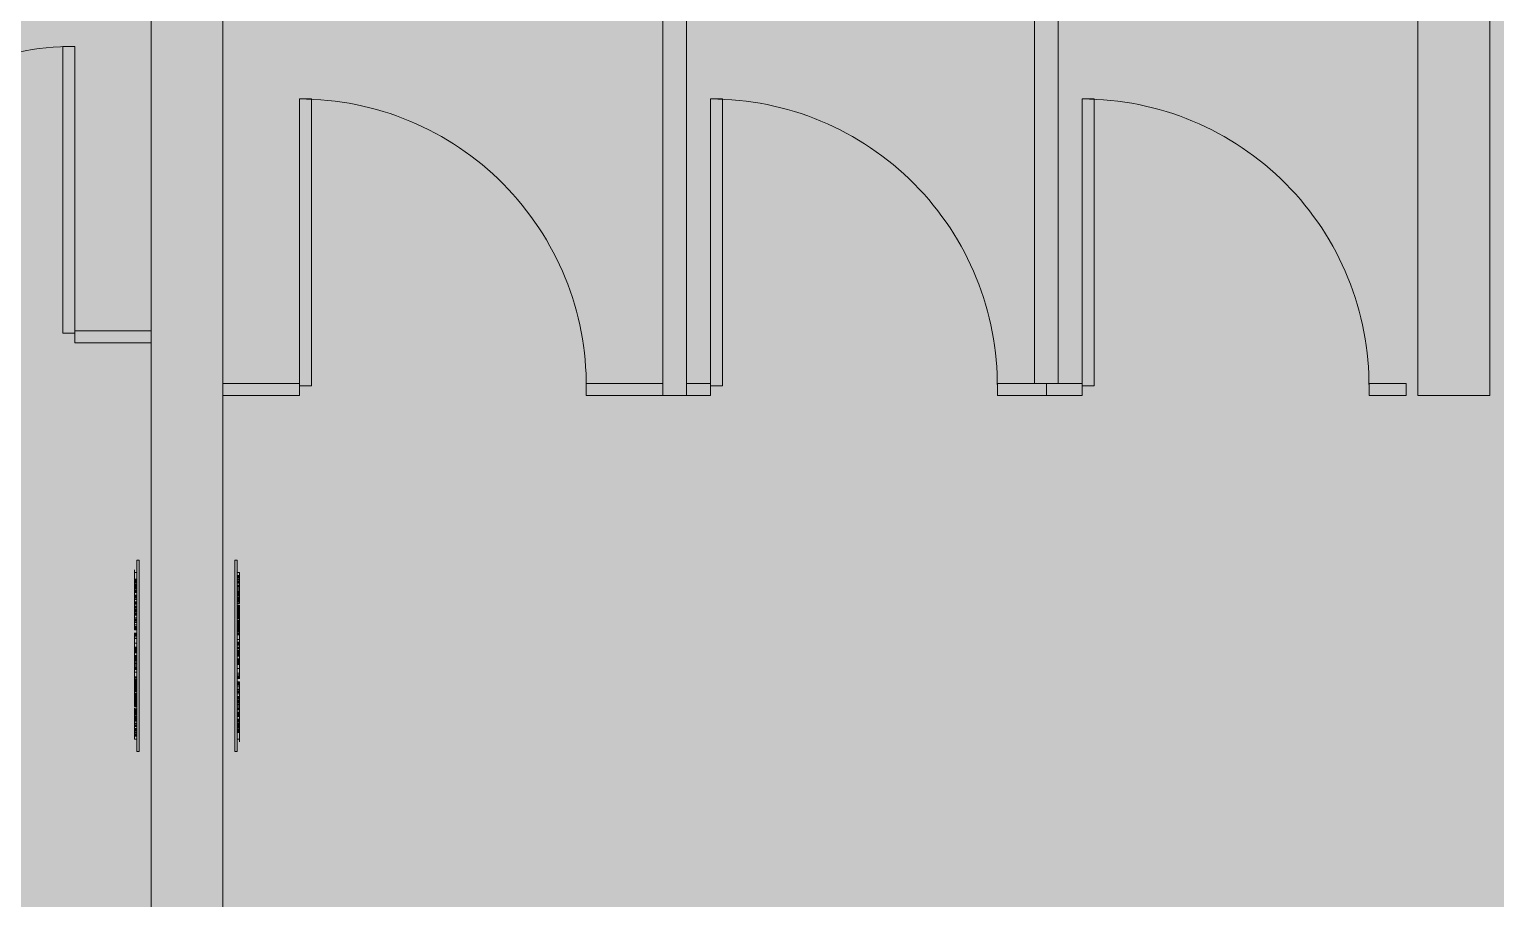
# Model space of a CAD drawing. Header units: millimetres. Extents: x -57519 to 497916, y -349472 to 446842.
# Drawn here: x 415445 to 418512, y 45004 to 46823 of the extents above; entities that cross this region are included whole.
import ezdxf

# ---------------------------------------------------------------- set-up
doc = ezdxf.new("R2010")
doc.units = ezdxf.units.MM
for name, color, linetype, lineweight in [('A-DETL-GENF', 92, 'Continuous', 5), ('A-DOOR', 31, 'Continuous', 5), ('A-FLOR', 192, 'Continuous', 5), ('A-GENM', 13, 'Continuous', 5), ('A-WALL', 113, 'Continuous', 20), ('P-SANR-FIXT', 6, 'Continuous', 5)]:
    doc.layers.add(name, color=color, linetype=linetype, lineweight=lineweight)

# ---------------------------------------------------------------- blocks, each defined once
blk = doc.blocks.new('DLN_Partition Door - 600x2100_100x25 _WH_GH_-15329989-G_F SINGLE OCCUPANCY DIAGRAM')
at = {"layer": 'A-DOOR', "color": 191}
for p, q in [((20, 509.1), (20, 534.1)), ((20, 534.1), (620, 534.1)), ((620, 534.1), (620, 509.1)), ((620, 509.1), (20, 509.1))]:
    blk.add_line(p, q, dxfattribs=at)
blk.add_arc((20, 534.1), 600, 269.5, 360, dxfattribs=at)
at = {"layer": 'P-SANR-FIXT', "color": 191}
for p, q in [((25, 584.1), (0, 584.1)), ((0, 584.1), (0, 534.1)), ((25, 534.1), (25, 584.1)), ((0, 534.1), (25, 534.1)), ((25, -65.9), (0, -65.9)), ((0, -65.9), (0, -168.4)), ((25, -168.4), (25, -65.9)), ((0, -168.4), (25, -168.4))]:
    blk.add_line(p, q, dxfattribs=at)
blk = doc.blocks.new('DLN_Partition Door - 600x2100_100x25 _WH_GH_-15330091-G_F SINGLE OCCUPANCY DIAGRAM')
at = {"layer": 'A-DOOR', "color": 191}
for p, q in [((20, 509.1), (20, 534.1)), ((20, 534.1), (620, 534.1)), ((620, 534.1), (620, 509.1)), ((620, 509.1), (20, 509.1))]:
    blk.add_line(p, q, dxfattribs=at)
blk.add_arc((20, 534.1), 600, 269.5, 360, dxfattribs=at)
at = {"layer": 'P-SANR-FIXT', "color": 191}
for p, q in [((25, 609.1), (0, 609.1)), ((0, 609.1), (0, 534.1)), ((25, 534.1), (25, 609.1)), ((0, 534.1), (25, 534.1)), ((25, -65.9), (0, -65.9)), ((0, -65.9), (0, -143.4)), ((25, -143.4), (25, -65.9)), ((0, -143.4), (25, -143.4))]:
    blk.add_line(p, q, dxfattribs=at)
blk = doc.blocks.new('DLN_Signage-Ambulant braille _ tactile - DLN_Signage-Ambulant braille _ tactile-15336842-G_F SINGLE OCCUPANCY DIAGRAM')
at = {"layer": 'A-GENM', "color": 191}
for p, q in [((-200, 5), (200, 5)), ((-200, 5), (-200, 0)), ((-200, 0), (200, 0)), ((-175, 0), (-179.9, 0)), ((-179.9, 0), (-174.2, 0)), ((-174.4, 0), (-174.4, -5)), ((-174.2, 0), (-172.5, 0)), ((-174.2, 0), (-174.2, -5)), ((-166.2, 0), (-172.7, 0)), ((-172.5, 0), (-160.4, 0)), ((-170.1, 0), (-171.8, 0)), ((-171.8, 0), (-139.5, 0)), ((-160.7, 0), (-159.2, 0)), ((-160.7, 0), (-160.7, -5)), ((-160.4, 0), (-160.4, -5)), ((-159.2, 0), (-153.5, 0)), ((-159.2, 0), (-159.2, -5)), ((-157.2, 0), (-154.1, 0)), ((-157.2, 0), (-157.2, -5)), ((-156.1, 0), (-156.1, -5)), ((-154.4, 0), (-154.4, -5)), ((-154.1, 0), (-150.8, 0)), ((-154.1, -5), (-154.1, 0)), ((-153.5, 0), (-148.7, 0)), ((-153.5, 0), (-153.5, -5)), ((-153.3, 0), (-153.3, -5)), ((-150.8, 0), (-149.3, 0)), ((-150.8, 0), (-150.8, -5)), ((-150.5, 0), (-150.5, -5)), ((-150.2, 0), (-142.5, 0)), ((-150.2, 0), (-150.2, -5)), ((-149.3, 0), (-149.3, -5)), ((-148.9, 0), (-148.9, -5)), ((-148.7, 0), (-147.1, 0)), ((-148.7, 0), (-148.7, -5)), ((-143.7, 0), (-148.6, 0)), ((-147.1, 0), (-147.1, -5)), ((-145.2, 0), (-142.8, 0)), ((-145.2, 0), (-142.2, 0)), ((-145.2, 0), (-145.2, -5)), ((-145.2, 0), (-145.2, -5)), ((-142.8, 0), (-141.7, 0)), ((-142.8, 0), (-142.8, -5)), ((-142.5, 0), (-133.9, 0)), ((-142.2, 0), (-140.5, 0)), ((-142.2, 0), (-142.2, -5)), ((-141.7, 0), (-141.7, -5)), ((-140.5, 0), (-140.1, 0)), ((-140.5, 0), (-140.5, -5)), ((-140.1, 0), (-137.4, 0)), ((-140.1, 0), (-136.3, 0)), ((-140.1, -5), (-140.1, 0)), ((-140.1, 0), (-140.1, -5)), ((-139.5, 0), (-125.8, 0)), ((-133.9, 0), (-138.8, 0)), ((-137.5, 0), (-137.5, -5)), ((-137.4, 0), (-134.5, 0)), ((-137.4, 0), (-137.4, -5)), ((-136.3, 0), (-136.3, -5)), ((-134.5, 0), (-132.5, 0)), ((-134.5, 0), (-134.5, -5)), ((-133.9, -5), (-133.9, 0)), ((-132.5, 0), (-132.5, -5)), ((-127.1, 0), (-123.8, 0)), ((-127.1, 0), (-124.4, 0)), ((-127.1, 0), (-127.1, -5)), ((-127.1, 0), (-127.1, -5)), ((-126.6, 0), (-119.6, 0)), ((-126.6, 0), (-126.6, -5)), ((-125.8, 0), (-93.6, 0)), ((-124.5, 0), (-124.5, -5)), ((-124.5, 0), (-95.1, 0)), ((-95.1, 0), (-124.5, 0)), ((-124.4, 0), (-123.3, 0)), ((-124.4, 0), (-124.4, -5)), ((-123.8, 0), (-121.9, 0)), ((-123.8, 0), (-123.8, -5)), ((-123.3, -5), (-123.3, 0)), ((-121.9, 0), (-121.7, 0)), ((-121.9, 0), (-121.9, -5)), ((-121.7, 0), (-117.9, 0)), ((-121.7, 0), (-121.7, -5)), ((-119.6, 0), (-119.6, -5)), ((-117.9, 0), (-117.9, -5)), ((-112.8, 0), (-111, 0)), ((-112.8, 0), (-112.8, -5)), ((-111, 0), (-106.5, 0)), ((-111, 0), (-111, -5)), ((-111, 0), (-111, -5)), ((-110.9, 0), (-109.6, 0)), ((-110.9, -5), (-110.9, 0)), ((-109.6, 0), (-106.5, 0)), ((-109.6, 0), (-109.6, -5)), ((-109.5, 0), (-109.5, -5)), ((-106.5, 0), (-101.8, 0)), ((-106.5, 0), (-103.2, 0)), ((-106.5, 0), (-106.5, -5)), ((-106.5, 0), (-106.5, -5)), ((-106.5, 0), (-106.5, -5)), ((-106.5, 0), (-106.5, -5)), ((-103.3, 0), (-103.3, -5)), ((-103.2, 0), (-102, 0)), ((-103.2, 0), (-103.2, -5)), ((-102, 0), (-102, -5)), ((-101.9, 0), (-101.9, -5)), ((-101.8, 0), (-100.1, 0)), ((-101.8, 0), (-101.8, -5)), ((-101.3, 0), (-101.3, -5)), ((-100.1, -5), (-100.1, 0)), ((-97.6, 0), (-95.2, 0)), ((-97.6, 0), (-94.6, 0)), ((-97.6, 0), (-97.6, -5)), ((-97.6, 0), (-97.6, -5)), ((-95.2, 0), (-94.1, 0)), ((-95.2, 0), (-95.2, -5)), ((-95.1, -5), (-95.1, 0)), ((-94.6, 0), (-92.8, 0)), ((-94.6, 0), (-94.6, -5)), ((-94.1, 0), (-94.1, -5)), ((-93.6, 0), (-67.1, 0)), ((-93.6, 0), (-93.6, -5)), ((-92.8, 0), (-92.5, 0)), ((-92.8, 0), (-92.8, -5)), ((-92.5, 0), (-89.8, 0)), ((-92.5, 0), (-88.7, 0)), ((-92.5, -5), (-92.5, 0)), ((-92.5, 0), (-92.5, -5)), ((-89.9, 0), (-89.9, -5)), ((-89.8, 0), (-86.9, 0)), ((-89.8, 0), (-89.8, -5)), ((-88.7, 0), (-88.7, -5)), ((-86.9, 0), (-84.9, 0)), ((-86.9, 0), (-86.9, -5)), ((-84.9, 0), (-84.9, -5)), ((-79.5, 0), (-76.2, 0)), ((-79.5, 0), (-76.8, 0)), ((-79.5, 0), (-79.5, -5)), ((-79.5, 0), (-79.5, -5)), ((-76.8, 0), (-75.7, 0)), ((-76.8, 0), (-76.8, -5)), ((-76.2, 0), (-74.3, 0)), ((-76.2, 0), (-76.2, -5)), ((-75.7, -5), (-75.7, 0)), ((-74.3, 0), (-74.1, 0)), ((-74.3, 0), (-74.3, -5)), ((-74.1, 0), (-70.3, 0)), ((-74.1, 0), (-74.1, -5)), ((-73.2, 0), (-69.9, 0)), ((-73.2, 0), (-69.9, 0)), ((-73.2, 0), (-73.2, -5)), ((-73.2, 0), (-73.2, -5)), ((-70.3, 0), (-70.3, -5)), ((-69.9, -5), (-69.9, 0)), ((-69.9, -5), (-69.9, 0)), ((-62.2, 0), (-68.1, 0)), ((-67.1, 0), (-62.2, 0)), ((-64.9, 0), (-61.4, 0)), ((-64.9, 0), (-64.9, -5)), ((-61.4, 0), (-60.2, 0)), ((-61.4, 0), (-61.4, -5)), ((-60.2, 0), (-59.5, 0)), ((-60.2, 0), (-60.2, -5)), ((-60.2, 0), (-60.2, -5)), ((-59.5, 0), (-58.9, 0)), ((-59.5, 0), (-54.4, 0)), ((-59.5, -5), (-59.5, 0)), ((-59.5, 0), (-59.5, -5)), ((-58.9, 0), (-57, 0)), ((-58.9, 0), (-58.9, -5)), ((-57.4, 0), (-57.4, -5)), ((-57, 0), (-55, 0)), ((-57, 0), (-57, -5)), ((-55, 0), (-54.1, 0)), ((-55, 0), (-55, -5)), ((-54.7, 0), (-54.7, -5)), ((-54.4, 0), (-54.4, -5)), ((-54.1, 0), (-54.1, -5)), ((-47.9, 0), (-15.2, 0)), ((-47.5, 0), (-47.9, 0)), ((-47.7, 0), (-44.5, 0)), ((-47.7, 0), (-47.7, -5)), ((-46.8, 0), (-43.9, 0)), ((-46.8, 0), (-46.8, -5)), ((-37.6, 0), (-45, 0)), ((-44.5, 0), (-42.5, 0)), ((-44.5, 0), (-44.5, -5)), ((-44.5, 0), (-44.5, -5)), ((-43.9, 0), (-43.3, 0)), ((-43.9, 0), (-43.9, -5)), ((-43.3, 0), (-43.3, -5)), ((-42.9, 0), (-42.9, -5)), ((-42.5, 0), (-39.8, 0)), ((-42.5, -5), (-42.5, 0)), ((-39.8, 0), (-36.3, 0)), ((-39.8, 0), (-39.8, -5)), ((-36.3, 0), (-36.3, -5)), ((-21.8, 0), (-26.8, 0)), ((-26.8, 0), (-24.9, 0)), ((-26.8, 0), (-26.8, -5)), ((-24.9, 0), (-26.1, 0)), ((-18.3, 0), (-18.3, -5)), ((-18.3, 0), (11.1, 0)), ((11.1, 0), (-18.3, 0)), ((-11.8, 0), (-16.8, 0)), ((-16.6, 0), (-15, 0)), ((-16.6, 0), (-16.6, -5)), ((-15.6, 0), (-15.6, -5)), ((-15.2, 0), (6.2, 0)), ((-15.2, 0), (-15.2, -5)), ((-15, 0), (-14.2, 0)), ((-15, 0), (-15, -5)), ((-14.2, 0), (-12, 0)), ((-14.2, 0), (-14.2, -5)), ((-12.6, 0), (-12.6, -5)), ((-12, 0), (-9.4, 0)), ((-12, -5), (-12, 0)), ((-11.8, 0), (-11.8, -5)), ((-9.4, 0), (-11.3, 0)), ((-9.6, 0), (-9.6, -5)), ((-9.4, 0), (-7.7, 0)), ((-9.4, 0), (-9.4, -5)), ((-3.8, 0), (-8.8, 0)), ((-8.8, 0), (-8.8, -5)), ((-7.7, 0), (-6.1, 0)), ((-7.7, 0), (-7.7, -5)), ((-7.7, 0), (-7.7, -5)), ((-7.7, 0), (-7.7, -5)), ((-6.1, 0), (-6.1, -5)), ((-0.7, 0), (1.6, 0)), ((-0.7, 0), (-0.7, -5)), ((-0.1, 0), (1.3, 0)), ((-0.1, -5), (-0.1, 0)), ((0.4, 0), (0.4, -5)), ((6.2, 0), (1.2, 0)), ((1.3, 0), (4.8, 0)), ((1.3, 0), (1.3, -5)), ((1.5, 0), (1.9, 0)), ((1.5, 0), (1.5, -5)), ((1.6, 0), (5.1, 0)), ((1.6, 0), (1.6, -5)), ((1.9, 0), (3.5, 0)), ((1.9, 0), (1.9, -5)), ((2, 0), (2, -5)), ((2.4, 0), (2.4, -5)), ((2.7, 0), (2.7, -5)), ((3.5, 0), (5.6, 0)), ((3.5, 0), (3.5, -5)), ((4.6, 0), (4.6, -5)), ((4.8, 0), (6.9, 0)), ((4.8, 0), (4.8, -5)), ((5, 0), (5, -5)), ((5.1, 0), (7.8, 0)), ((5.1, 0), (5.1, -5)), ((5.2, 0), (5.2, -5)), ((5.6, 0), (8, 0)), ((6.2, 0), (33.9, 0)), ((6.2, 0), (6.2, -5)), ((6.9, 0), (10.1, 0)), ((6.9, 0), (6.9, -5)), ((7.6, 0), (7.6, -5)), ((7.8, 0), (8.8, 0)), ((7.8, 0), (7.8, -5)), ((8, 0), (9.7, 0)), ((8, 0), (8, -5)), ((8.1, 0), (8.1, -5)), ((8.8, 0), (8.8, -5)), ((9, 0), (9, -5)), ((9.7, 0), (10.4, 0)), ((9.7, 0), (9.7, -5)), ((10.1, 0), (10.1, -5)), ((10.4, 0), (10.4, -5)), ((11.1, -5), (11.1, 0)), ((14.5, 0), (16.3, 0)), ((14.5, 0), (14.5, -5)), ((16.3, 0), (20.7, 0)), ((16.3, 0), (16.3, -5)), ((16.3, 0), (16.3, -5)), ((16.4, 0), (17.7, 0)), ((16.4, 0), (24.7, 0)), ((16.4, -5), (16.4, 0)), ((16.4, 0), (16.4, -5)), ((17.6, 0), (17.6, -5)), ((17.7, 0), (21.2, 0)), ((17.7, 0), (17.7, -5)), ((20.7, 0), (24.8, 0)), ((20.7, 0), (20.7, -5)), ((20.8, 0), (20.8, -5)), ((21, 0), (21, -5)), ((21.2, 0), (24, 0)), ((21.2, 0), (21.2, -5)), ((28.8, 0), (22.1, 0)), ((23.7, 0), (23.7, -5)), ((24, 0), (25.6, 0)), ((24, 0), (24, -5)), ((24.6, 0), (24.6, -5)), ((24.7, -5), (24.7, 0)), ((24.8, 0), (26.6, 0)), ((24.8, 0), (24.8, -5)), ((25.6, 0), (25.6, -5)), ((26.6, 0), (26.6, -5)), ((28.8, 0), (28.8, -5)), ((33.9, 0), (34.4, 0)), ((34.4, 0), (47, 0)), ((34.4, 0), (34.4, -5)), ((44.2, 0), (44.2, -5)), ((49.2, 0), (44.2, 0)), ((44.2, 0), (68.2, 0)), ((68.2, 0), (44.2, 0)), ((46.1, 0), (49.7, 0)), ((46.1, 0), (46.1, -5)), ((47, 0), (64.7, 0)), ((47, 0), (47, -5)), ((49.4, 0), (49.4, -5)), ((49.5, 0), (51.4, 0)), ((49.5, 0), (49.5, -5)), ((49.7, 0), (49.7, -5)), ((55.2, 0), (50.2, 0)), ((51.1, 0), (54.4, 0)), ((51.1, -5), (51.1, 0)), ((51.3, 0), (51.3, -5)), ((51.4, 0), (51.4, -5)), ((51.7, 0), (51.7, -5)), ((53, 0), (63.6, 0)), ((53, 0), (53, -5)), ((53.6, 0), (55.1, 0)), ((53.6, 0), (53.6, -5)), ((54.1, 0), (58.8, 0)), ((54.1, 0), (54.1, -5)), ((54.4, 0), (54.4, -5)), ((54.6, 0), (56.6, 0)), ((54.6, 0), (54.6, -5)), ((55.1, 0), (55.4, 0)), ((55.1, -5), (55.1, 0)), ((55.1, 0), (55.1, -5)), ((55.4, 0), (71.6, 0)), ((55.4, 0), (55.4, -5)), ((56, 0), (59, 0)), ((56, 0), (56, -5)), ((56.6, 0), (57.2, 0)), ((56.6, 0), (56.6, -5)), ((62.2, 0), (57.2, 0)), ((57.2, -5), (57.2, 0)), ((57.4, 0), (57.4, -5)), ((57.5, 0), (57.6, 0)), ((57.5, 0), (57.5, -5)), ((57.6, 0), (57.6, -5)), ((58.5, 0), (58.6, 0)), ((58.5, 0), (58.5, -5)), ((58.6, 0), (61, 0)), ((58.6, -5), (58.6, 0)), ((58.6, 0), (58.6, -5)), ((58.8, 0), (62.3, 0)), ((58.8, 0), (58.8, -5)), ((59, 0), (62.8, 0)), ((59, 0), (59, -5)), ((59.2, 0), (67.9, 0)), ((59.2, 0), (67.9, 0)), ((59.2, 0), (67.9, 0)), ((59.2, 0), (59.2, -5)), ((59.2, 0), (59.2, -5)), ((59.2, 0), (59.2, -5)), ((59.3, 0), (67.5, 0)), ((59.3, -5), (59.3, 0)), ((59.5, 0), (59.5, -5)), ((59.5, 0), (59.5, -5)), ((59.8, 0), (61.2, 0)), ((59.8, 0), (59.8, -5)), ((60.8, 0), (60.8, -5)), ((61, 0), (66.2, 0)), ((61, 0), (61, -5)), ((61.2, -5), (61.2, 0)), ((61.3, 0), (61.3, -5)), ((61.6, 0), (65.3, 0)), ((61.6, -5), (61.6, 0)), ((61.9, 0), (61.9, -5)), ((62.3, 0), (62.3, -5)), ((62.7, 0), (64.7, 0)), ((62.7, 0), (62.7, -5)), ((62.8, 0), (62.8, -5)), ((68.2, 0), (63.2, 0)), ((63.6, 0), (71.5, 0)), ((63.6, 0), (63.6, -5)), ((63.7, -5), (63.7, 0)), ((64.7, 0), (79.5, 0)), ((64.7, 0), (64.7, -5)), ((64.7, 0), (73, 0)), ((64.7, 0), (64.7, -5)), ((64.9, 0), (70.5, 0)), ((64.9, 0), (64.9, -5)), ((65, 0), (65, -5)), ((65.3, 0), (65.3, -5)), ((65.7, 0), (65.7, -5)), ((66.2, 0), (68.1, 0)), ((66.2, 0), (66.2, -5)), ((67.4, 0), (67.4, -5)), ((67.5, 0), (67.5, -5)), ((67.8, 0), (67.8, -5)), ((67.8, 0), (67.8, -5)), ((67.9, -5), (67.9, 0)), ((67.9, 0), (67.9, -5)), ((67.9, 0), (67.9, -5)), ((68.1, 0), (68.1, -5)), ((68.2, -5), (68.2, 0)), ((68.6, 0), (71.5, 0)), ((68.6, -5), (68.6, 0)), ((69.5, 0), (70.3, 0)), ((69.5, 0), (69.5, -5)), ((69.5, 0), (69.5, -5)), ((70.3, 0), (70.3, -5)), ((70.5, 0), (70.5, -5)), ((71, 0), (72.7, 0)), ((71, 0), (71, -5)), ((71, 0), (71, -5)), ((71.4, 0), (71.4, -5)), ((71.5, 0), (72, 0)), ((71.5, 0), (73.6, 0)), ((71.5, 0), (71.5, -5)), ((71.5, 0), (71.5, -5)), ((71.6, 0), (71.6, -5)), ((72, 0), (72, -5)), ((72.7, 0), (74.5, 0)), ((72.7, 0), (72.7, -5)), ((73, 0), (73, -5)), ((73.6, 0), (73.6, -5)), ((74.5, 0), (74.5, -5)), ((78.1, 0), (86.8, 0)), ((78.1, 0), (78.1, -5)), ((79.1, 0), (82, 0)), ((79.1, 0), (79.1, -5)), ((79.5, 0), (83.7, 0)), ((80.2, 0), (84.4, 0)), ((80.2, 0), (80.2, -5)), ((82, 0), (87.5, 0)), ((82, 0), (82, -5)), ((83.7, 0), (84.6, 0)), ((84.3, -5), (84.3, 0)), ((84.4, 0), (91.1, 0)), ((84.4, 0), (84.4, -5)), ((84.6, 0), (85.5, 0)), ((84.6, 0), (87, 0)), ((84.6, -5), (84.6, 0)), ((85.5, 0), (85.5, -5)), ((86.8, 0), (89.4, 0)), ((86.8, 0), (86.8, -5)), ((87, -5), (87, 0)), ((87.5, 0), (87.5, -5)), ((89.4, 0), (93.8, 0)), ((89.4, 0), (89.4, -5)), ((91, 0), (91.1, 0)), ((91, 0), (91, -5)), ((91.1, -5), (91.1, 0)), ((91.1, 0), (91.1, -5)), ((92.8, 0), (102.7, 0)), ((92.8, 0), (93.8, 0)), ((92.8, 0), (92.8, -5)), ((92.8, 0), (92.8, -5)), ((93.8, 0), (96.7, 0)), ((93.8, 0), (93.8, -5)), ((93.8, 0), (93.8, -5)), ((93.8, 0), (93.8, -5)), ((95.6, 0), (105.7, 0)), ((95.6, 0), (95.6, -5)), ((96.7, 0), (102.6, 0)), ((96.7, 0), (96.7, -5)), ((98, 0), (98, -5)), ((98.5, 0), (98.5, -5)), ((100.3, 0), (100.3, -5)), ((101.5, 0), (101.5, -5)), ((102.4, 0), (102.4, -5)), ((102.6, 0), (106.1, 0)), ((102.6, 0), (102.6, -5)), ((102.7, 0), (102.7, -5)), ((103.2, 0), (103.2, -5)), ((103.4, 0), (103.4, -5)), ((103.7, 0), (103.7, -5)), ((104.5, 0), (104.5, -5)), ((105.7, 0), (105.7, -5)), ((106.1, 0), (106.1, -5)), ((109.6, 0), (113.3, 0)), ((109.6, 0), (109.6, -5)), ((112, 0), (118.5, 0)), ((112, 0), (112, -5)), ((113.3, 0), (116.8, 0)), ((113.3, -5), (113.3, 0)), ((114.4, 0), (114.5, 0)), ((114.4, 0), (114.4, -5)), ((114.5, 0), (114.5, -5)), ((115.3, 0), (116.6, 0)), ((115.3, 0), (115.3, -5)), ((116.1, 0), (116.1, -5)), ((116.6, 0), (116.6, -5)), ((116.8, 0), (119.4, 0)), ((116.8, 0), (116.8, -5)), ((117.1, 0), (122, 0)), ((117.1, 0), (117.1, -5)), ((118.5, 0), (124.2, 0)), ((119.4, 0), (119.4, -5)), ((119.6, 0), (126.9, 0)), ((119.6, 0), (119.6, -5)), ((120.4, 0), (120.5, 0)), ((120.4, 0), (122.1, 0)), ((120.4, 0), (120.4, -5)), ((120.4, 0), (120.4, -5)), ((120.5, 0), (120.5, -5)), ((121.8, 0), (125.8, 0)), ((121.8, 0), (121.8, -5)), ((122, 0), (125.2, 0)), ((122, 0), (122, -5)), ((122.1, 0), (126.9, 0)), ((122.1, 0), (126.8, 0)), ((122.1, 0), (122.1, -5)), ((122.1, 0), (122.1, -5)), ((122.1, 0), (122.1, -5)), ((122.3, 0), (122.3, -5)), ((122.6, 0), (122.6, -5)), ((124.2, 0), (128.2, 0)), ((125.2, 0), (125.2, -5)), ((125.8, 0), (126.8, 0)), ((125.8, 0), (125.8, -5)), ((126.3, 0), (126.3, -5)), ((126.8, 0), (129.4, 0)), ((126.8, 0), (126.9, 0)), ((126.8, 0), (126.8, -5)), ((126.8, 0), (126.8, -5)), ((126.8, 0), (126.8, -5)), ((126.9, 0), (126.9, -5)), ((126.9, 0), (126.9, -5)), ((126.9, 0), (126.9, -5)), ((127.1, 0), (132, 0)), ((127.1, 0), (127.1, -5)), ((128.2, 0), (130.6, 0)), ((128.2, 0), (128.2, -5)), ((128.4, 0), (133.4, 0)), ((128.4, 0), (128.4, -5)), ((128.4, 0), (128.4, -5)), ((128.5, 0), (134.1, 0)), ((128.5, 0), (133.1, 0)), ((128.5, 0), (128.5, -5)), ((128.5, 0), (128.5, -5)), ((128.5, -5), (128.5, 0)), ((129.4, 0), (129.4, -5)), ((130.6, 0), (137, 0)), ((131.7, 0), (131.7, -5)), ((131.7, 0), (161.1, 0)), ((161.1, 0), (131.7, 0)), ((132, 0), (138, 0)), ((132, 0), (132, -5)), ((133.1, 0), (135.4, 0)), ((133.1, 0), (133.1, -5)), ((133.4, 0), (133.4, -5)), ((133.4, 0), (133.4, -5)), ((134.1, 0), (135.6, 0)), ((134.1, 0), (134.1, -5)), ((140.5, 0), (134.5, 0)), ((134.5, 0), (147.5, 0)), ((134.5, 0), (134.5, -5)), ((135, 0), (135.1, 0)), ((135, 0), (135, -5)), ((135.1, 0), (135.1, -5)), ((135.4, 0), (135.4, -5)), ((135.6, 0), (137.8, 0)), ((135.6, 0), (135.6, -5)), ((135.6, 0), (135.6, -5)), ((137, 0), (161.1, 0)), ((137.8, -5), (137.8, 0)), ((138, 0), (138, -5)), ((141.4, 0), (144.3, 0)), ((141.4, 0), (141.4, -5)), ((147.5, 0), (142.5, 0)), ((144.3, 0), (145.2, 0)), ((144.3, 0), (144.3, -5)), ((145, 0), (146.9, 0)), ((145, 0), (145, -5)), ((145.2, 0), (145.2, -5)), ((146.6, 0), (154.8, 0)), ((146.6, 0), (146.6, -5)), ((146.6, 0), (146.6, -5)), ((146.9, 0), (164.6, 0)), ((146.9, 0), (154.8, 0)), ((146.9, 0), (146.9, -5)), ((146.9, 0), (146.9, -5)), ((146.9, -5), (146.9, 0)), ((147.5, -5), (147.5, 0)), ((157.8, 0), (151.8, 0)), ((151.8, 0), (164.8, 0)), ((151.8, 0), (151.8, -5)), ((152.2, 0), (159.8, 0)), ((152.2, 0), (152.2, -5)), ((153.2, 0), (153.2, -5)), ((154.7, 0), (154.8, 0)), ((154.7, 0), (154.7, -5)), ((154.8, 0), (154.8, -5)), ((154.8, 0), (154.8, -5)), ((154.8, 0), (154.8, -5)), ((156.4, 0), (156.6, 0)), ((156.4, 0), (164.8, 0)), ((156.4, 0), (164.8, 0)), ((156.4, 0), (156.4, -5)), ((156.4, 0), (156.4, -5)), ((156.4, 0), (156.4, -5)), ((156.6, 0), (156.6, -5)), ((159.8, 0), (167.9, 0)), ((164.8, 0), (159.8, 0)), ((159.8, 0), (163.9, 0)), ((159.8, 0), (159.8, -5)), ((166.7, 0), (160.8, 0)), ((161.1, -5), (161.1, 0)), ((161.1, 0), (172.6, 0)), ((161.1, -5), (161.1, 0)), ((163.8, -5), (163.8, 0)), ((163.9, 0), (164.8, 0)), ((163.9, 0), (163.9, -5)), ((164.6, 0), (165.5, 0)), ((164.6, -5), (164.6, 0)), ((164.8, -5), (164.8, 0)), ((164.8, 0), (164.8, -5)), ((164.8, 0), (164.8, -5)), ((164.8, 0), (164.8, -5)), ((165.5, 0), (167.5, 0)), ((165.5, 0), (165.5, -5)), ((166.5, 0), (166.5, -5)), ((167.5, 0), (167.5, -5)), ((167.9, 0), (174.4, 0)), ((167.9, 0), (167.9, -5)), ((172.6, 0), (168.7, 0)), ((174.4, 0), (174.4, -5)), ((200, 0), (200, 5)), ((200, 0), (-200, 0)), ((-174.2, -5), (-179.9, -5)), ((-179.9, -5), (-175, -5)), ((-172.5, -5), (-174.2, -5)), ((-172.7, -5), (-166.2, -5)), ((-160.4, -5), (-172.5, -5)), ((-139.5, -5), (-171.8, -5)), ((-171.8, -5), (-170.1, -5)), ((-159.2, -5), (-160.7, -5)), ((-153.5, -5), (-159.2, -5)), ((-154.1, -5), (-157.2, -5)), ((-150.8, -5), (-154.1, -5)), ((-148.7, -5), (-153.5, -5)), ((-149.3, -5), (-150.8, -5)), ((-142.5, -5), (-150.2, -5)), ((-147.1, -5), (-148.7, -5)), ((-148.6, -5), (-143.7, -5)), ((-142.2, -5), (-145.2, -5)), ((-142.8, -5), (-145.2, -5)), ((-141.7, -5), (-142.8, -5)), ((-133.9, -5), (-142.5, -5)), ((-140.5, -5), (-142.2, -5)), ((-140.1, -5), (-140.5, -5)), ((-136.3, -5), (-140.1, -5)), ((-137.4, -5), (-140.1, -5)), ((-125.8, -5), (-139.5, -5)), ((-138.8, -5), (-133.9, -5)), ((-134.5, -5), (-137.4, -5)), ((-132.5, -5), (-134.5, -5)), ((-124.4, -5), (-127.1, -5)), ((-123.8, -5), (-127.1, -5)), ((-119.6, -5), (-126.6, -5)), ((-93.6, -5), (-125.8, -5)), ((-124.5, -5), (-95.1, -5)), ((-95.1, -5), (-124.5, -5)), ((-123.3, -5), (-124.4, -5)), ((-121.9, -5), (-123.8, -5)), ((-121.7, -5), (-121.9, -5)), ((-117.9, -5), (-121.7, -5)), ((-111, -5), (-112.8, -5)), ((-106.5, -5), (-111, -5)), ((-109.6, -5), (-110.9, -5)), ((-106.5, -5), (-109.6, -5)), ((-101.8, -5), (-106.5, -5)), ((-103.2, -5), (-106.5, -5)), ((-102, -5), (-103.2, -5)), ((-100.1, -5), (-101.8, -5)), ((-94.6, -5), (-97.6, -5)), ((-95.2, -5), (-97.6, -5)), ((-94.1, -5), (-95.2, -5)), ((-92.8, -5), (-94.6, -5)), ((-67.1, -5), (-93.6, -5)), ((-92.5, -5), (-92.8, -5)), ((-88.7, -5), (-92.5, -5)), ((-89.8, -5), (-92.5, -5)), ((-86.9, -5), (-89.8, -5)), ((-84.9, -5), (-86.9, -5)), ((-76.8, -5), (-79.5, -5)), ((-76.2, -5), (-79.5, -5)), ((-75.7, -5), (-76.8, -5)), ((-74.3, -5), (-76.2, -5)), ((-74.1, -5), (-74.3, -5)), ((-70.3, -5), (-74.1, -5)), ((-69.9, -5), (-73.2, -5)), ((-69.9, -5), (-73.2, -5)), ((-68.1, -5), (-62.2, -5)), ((-62.2, -5), (-67.1, -5)), ((-61.4, -5), (-64.9, -5)), ((-60.2, -5), (-61.4, -5)), ((-59.5, -5), (-60.2, -5)), ((-54.4, -5), (-59.5, -5)), ((-58.9, -5), (-59.5, -5)), ((-57, -5), (-58.9, -5)), ((-55, -5), (-57, -5)), ((-54.1, -5), (-55, -5)), ((-47.9, -5), (-47.5, -5)), ((-15.2, -5), (-47.9, -5)), ((-44.5, -5), (-47.7, -5)), ((-43.9, -5), (-46.8, -5)), ((-45, -5), (-37.6, -5)), ((-42.5, -5), (-44.5, -5)), ((-43.3, -5), (-43.9, -5)), ((-39.8, -5), (-42.5, -5)), ((-36.3, -5), (-39.8, -5)), ((-24.9, -5), (-26.8, -5)), ((-26.8, -5), (-21.8, -5)), ((-26.1, -5), (-24.9, -5)), ((-18.3, -5), (11.1, -5)), ((11.1, -5), (-18.3, -5)), ((-16.8, -5), (-11.8, -5)), ((-15, -5), (-16.6, -5)), ((6.2, -5), (-15.2, -5)), ((-14.2, -5), (-15, -5)), ((-12, -5), (-14.2, -5)), ((-9.4, -5), (-12, -5)), ((-11.3, -5), (-9.4, -5)), ((-7.7, -5), (-9.4, -5)), ((-8.8, -5), (-3.8, -5)), ((-6.1, -5), (-7.7, -5)), ((1.6, -5), (-0.7, -5)), ((1.3, -5), (-0.1, -5)), ((1.2, -5), (6.2, -5)), ((4.8, -5), (1.3, -5)), ((1.9, -5), (1.5, -5)), ((5.1, -5), (1.6, -5)), ((3.5, -5), (1.9, -5)), ((5.6, -5), (3.5, -5)), ((6.9, -5), (4.8, -5)), ((7.8, -5), (5.1, -5)), ((8, -5), (5.6, -5)), ((33.9, -5), (6.2, -5)), ((10.1, -5), (6.9, -5)), ((8.8, -5), (7.8, -5)), ((9.7, -5), (8, -5)), ((10.4, -5), (9.7, -5)), ((16.3, -5), (14.5, -5)), ((20.7, -5), (16.3, -5)), ((17.7, -5), (16.4, -5)), ((24.7, -5), (16.4, -5)), ((21.2, -5), (17.7, -5)), ((24.8, -5), (20.7, -5)), ((24, -5), (21.2, -5)), ((22.1, -5), (28.8, -5)), ((25.6, -5), (24, -5)), ((26.6, -5), (24.8, -5)), ((34.4, -5), (33.9, -5)), ((47, -5), (34.4, -5)), ((44.2, -5), (49.2, -5)), ((44.2, -5), (68.2, -5)), ((68.2, -5), (44.2, -5)), ((49.7, -5), (46.1, -5)), ((64.7, -5), (47, -5)), ((51.4, -5), (49.5, -5)), ((50.2, -5), (55.2, -5)), ((54.4, -5), (51.1, -5)), ((63.6, -5), (53, -5)), ((55.1, -5), (53.6, -5)), ((58.8, -5), (54.1, -5)), ((56.6, -5), (54.6, -5)), ((55.4, -5), (55.1, -5)), ((71.6, -5), (55.4, -5)), ((59, -5), (56, -5)), ((57.2, -5), (56.6, -5)), ((57.2, -5), (62.2, -5)), ((57.6, -5), (57.5, -5)), ((58.6, -5), (58.5, -5)), ((61, -5), (58.6, -5)), ((62.3, -5), (58.8, -5)), ((62.8, -5), (59, -5)), ((67.9, -5), (59.2, -5)), ((67.9, -5), (59.2, -5)), ((67.9, -5), (59.2, -5)), ((67.5, -5), (59.3, -5)), ((61.2, -5), (59.8, -5)), ((66.2, -5), (61, -5)), ((65.3, -5), (61.6, -5)), ((64.7, -5), (62.7, -5)), ((63.2, -5), (68.2, -5)), ((71.5, -5), (63.6, -5)), ((79.5, -5), (64.7, -5)), ((73, -5), (64.7, -5)), ((70.5, -5), (64.9, -5)), ((68.1, -5), (66.2, -5)), ((71.5, -5), (68.6, -5)), ((70.3, -5), (69.5, -5)), ((72.7, -5), (71, -5)), ((72, -5), (71.5, -5)), ((73.6, -5), (71.5, -5)), ((74.5, -5), (72.7, -5)), ((86.8, -5), (78.1, -5)), ((82, -5), (79.1, -5)), ((83.7, -5), (79.5, -5)), ((84.4, -5), (80.2, -5)), ((87.5, -5), (82, -5)), ((84.6, -5), (83.7, -5)), ((91.1, -5), (84.4, -5)), ((85.5, -5), (84.6, -5)), ((87, -5), (84.6, -5)), ((89.4, -5), (86.8, -5)), ((93.8, -5), (89.4, -5)), ((91.1, -5), (91, -5)), ((93.8, -5), (92.8, -5)), ((102.7, -5), (92.8, -5)), ((96.7, -5), (93.8, -5)), ((105.7, -5), (95.6, -5)), ((102.6, -5), (96.7, -5)), ((106.1, -5), (102.6, -5)), ((113.3, -5), (109.6, -5)), ((118.5, -5), (112, -5)), ((116.8, -5), (113.3, -5)), ((114.5, -5), (114.4, -5)), ((116.6, -5), (115.3, -5)), ((119.4, -5), (116.8, -5)), ((122, -5), (117.1, -5)), ((124.2, -5), (118.5, -5)), ((126.9, -5), (119.6, -5)), ((122.1, -5), (120.4, -5)), ((120.5, -5), (120.4, -5)), ((125.8, -5), (121.8, -5)), ((125.2, -5), (122, -5)), ((126.9, -5), (122.1, -5)), ((126.8, -5), (122.1, -5)), ((128.2, -5), (124.2, -5)), ((126.8, -5), (125.8, -5)), ((129.4, -5), (126.8, -5)), ((126.9, -5), (126.8, -5)), ((132, -5), (127.1, -5)), ((130.6, -5), (128.2, -5)), ((133.4, -5), (128.4, -5)), ((133.1, -5), (128.5, -5)), ((134.1, -5), (128.5, -5)), ((137, -5), (130.6, -5)), ((131.7, -5), (161.1, -5)), ((161.1, -5), (131.7, -5)), ((138, -5), (132, -5)), ((135.4, -5), (133.1, -5)), ((135.6, -5), (134.1, -5)), ((147.5, -5), (134.5, -5)), ((134.5, -5), (140.5, -5)), ((135.1, -5), (135, -5)), ((137.8, -5), (135.6, -5)), ((161.1, -5), (137, -5)), ((144.3, -5), (141.4, -5)), ((142.5, -5), (147.5, -5)), ((145.2, -5), (144.3, -5)), ((146.9, -5), (145, -5)), ((154.8, -5), (146.6, -5)), ((164.6, -5), (146.9, -5)), ((154.8, -5), (146.9, -5)), ((164.8, -5), (151.8, -5)), ((151.8, -5), (157.8, -5)), ((159.8, -5), (152.2, -5)), ((154.8, -5), (154.7, -5)), ((156.6, -5), (156.4, -5)), ((164.8, -5), (156.4, -5)), ((164.8, -5), (156.4, -5)), ((167.9, -5), (159.8, -5)), ((159.8, -5), (164.8, -5)), ((163.9, -5), (159.8, -5)), ((160.8, -5), (166.7, -5)), ((172.6, -5), (161.1, -5)), ((164.8, -5), (163.9, -5)), ((165.5, -5), (164.6, -5)), ((167.5, -5), (165.5, -5)), ((174.4, -5), (167.9, -5)), ((168.7, -5), (172.6, -5))]:
    blk.add_line(p, q, dxfattribs=at)
blk = doc.blocks.new('DLN_Partition Door - 600x2100_100x25 _WH_GH_-18383212-G_F SINGLE OCCUPANCY DIAGRAM')
at = {"layer": 'A-DOOR', "color": 191}
for p, q in [((20, -509.1), (20, -534.1)), ((620, -509.1), (20, -509.1)), ((620, -534.1), (620, -509.1)), ((20, -534.1), (620, -534.1))]:
    blk.add_line(p, q, dxfattribs=at)
blk.add_arc((20, -534.1), 600, 0, 90.5, dxfattribs=at)
at = {"layer": 'P-SANR-FIXT', "color": 191}
for p, q in [((25, 225.9), (0, 225.9)), ((0, 225.9), (0, 65.9)), ((25, 65.9), (25, 225.9)), ((0, 65.9), (25, 65.9)), ((25, -534.1), (0, -534.1)), ((0, -534.1), (0, -694.1)), ((25, -694.1), (25, -534.1)), ((0, -694.1), (25, -694.1))]:
    blk.add_line(p, q, dxfattribs=at)
blk = doc.blocks.new('DLN_Partition Door - 600x2100_100x25 _WH_GH_-18383241-G_F SINGLE OCCUPANCY DIAGRAM')
at = {"layer": 'A-DOOR', "color": 191}
for p, q in [((20, 509.1), (20, 534.1)), ((20, 534.1), (620, 534.1)), ((620, 534.1), (620, 509.1)), ((620, 509.1), (20, 509.1))]:
    blk.add_line(p, q, dxfattribs=at)
blk.add_arc((20, 534.1), 600, 269.5, 360, dxfattribs=at)
at = {"layer": 'P-SANR-FIXT', "color": 191}
for p, q in [((25, 694.1), (0, 694.1)), ((0, 694.1), (0, 534.1)), ((25, 534.1), (25, 694.1)), ((0, 534.1), (25, 534.1)), ((25, -65.9), (0, -65.9)), ((0, -65.9), (0, -225.9)), ((25, -225.9), (25, -65.9)), ((0, -225.9), (25, -225.9))]:
    blk.add_line(p, q, dxfattribs=at)

msp = doc.modelspace()

# ---------------------------------------------------------------- hatches: boundary and pattern name
at = {"layer": 'A-DETL-GENF', "transparency": 33554585}
h = msp.add_hatch(color=201, dxfattribs=at)
h.paths.add_polyline_path([(378712.3, -2142.5), (378712.3, 5707.5), (408249.8, 5707.5), (408249.8, 31607.5), (411824.8, 31607.5), (411824.8, 28857.5), (414124.8, 28857.5), (414124.8, 34332.5), (417674.8, 34332.5), (417674.8, 35647.5), (420699.8, 35647.5), (420699.8, 52157.5), (392454.3, 52157.5), (392454.3, 45782.5), (382199.8, 45782.5), (382199.8, 52157.5), (367049.8, 52157.5), (367049.8, 5707.5), (368349.8, 5707.5), (368349.8, 3222.2), (374112.3, -1265.4), (374112.3, -2142.5), (376972.2, -2142.5)], flags=0)
h.paths.add_polyline_path([(370849.8, 8157.5), (370849.8, 9357.5), (369649.8, 9357.5), (369649.8, 15624.2), (370889.8, 15624.2), (370889.8, 9397.5), (371149.8, 9397.5), (371149.8, 8157.5)], flags=0)
h.paths.add_polyline_path([(388124.8, 8157.5), (388124.8, 9397.5), (389899.8, 9397.5), (389899.8, 8157.5)], flags=0)
h.paths.add_polyline_path([(382791.7, 8157.5), (382352.3, 8157.5), (382352.3, 9397.5), (387324.8, 9397.5), (387324.8, 8157.5), (386671.4, 8157.5)], flags=0)
h.paths.add_polyline_path([(404599.8, 8157.5), (396937.3, 8157.5), (396937.3, 9397.5), (404599.8, 9397.5), (404599.8, 8571.4)], flags=0)
h.paths.add_polyline_path([(394430.7, 8157.5), (392899.8, 8157.5), (392899.8, 9397.5), (396137.3, 9397.5), (396137.3, 8157.5)], flags=0)
h.paths.add_polyline_path([(405799.8, 12397.5), (404559.8, 12397.5), (404559.8, 15624.2), (405799.8, 15624.2), (405799.8, 12969.9)], flags=0)
h.paths.add_polyline_path([(370889.8, 16424.2), (369649.8, 16424.2), (369649.8, 23040.8), (370889.8, 23040.8), (370889.8, 17368.3)], flags=0)
h.paths.add_polyline_path([(404559.8, 16424.2), (404559.8, 23040.8), (405799.8, 23040.8), (405799.8, 16424.2)], flags=0)
h.paths.add_polyline_path([(369649.8, 23840.8), (369649.8, 30107.5), (370849.8, 30107.5), (370849.8, 31307.5), (371149.8, 31307.5), (371149.8, 30107.5), (370889.8, 30107.5), (370889.8, 23840.8)], flags=0)
h.paths.add_polyline_path([(404559.8, 23840.8), (404559.8, 27067.5), (405799.8, 27067.5), (405799.8, 23840.8)], flags=0)
h.paths.add_polyline_path([(388124.8, 30067.5), (388124.8, 31307.5), (389399.8, 31307.5), (389399.8, 30067.5)], flags=0)
h.paths.add_polyline_path([(373449.8, 30067.5), (373449.8, 31307.5), (378512.3, 31307.5), (378512.3, 30067.5), (375032.4, 30067.5)], flags=0)
h.paths.add_polyline_path([(386671.4, 30067.5), (382349.8, 30067.5), (382349.8, 31307.5), (387324.8, 31307.5), (387324.8, 30067.5)], flags=0)
h.paths.add_polyline_path([(394430.7, 30067.5), (392399.8, 30067.5), (392399.8, 31307.5), (396137.3, 31307.5), (396137.3, 30067.5)], flags=0)
h.paths.add_polyline_path([(402190, 30067.5), (396937.3, 30067.5), (396937.3, 31307.5), (404599.8, 31307.5), (404599.8, 30067.5), (404129.8, 30067.5)], flags=0)
h.paths.add_polyline_path([(407299.8, 35797.5), (407299.8, 36247.5), (408249.8, 36247.5), (408249.8, 35797.5), (408009.5, 35797.5)], flags=0)
h.paths.add_polyline_path([(412649.8, 35797.5), (412649.8, 37247.5), (415649.8, 37247.5), (415649.8, 35797.5), (413829, 35797.5)], flags=0)
h.paths.add_polyline_path([(412649.8, 37397.5), (412649.8, 37897.5), (418299.8, 37897.5), (418299.8, 37397.5), (412859.1, 37397.5)], flags=0)
h.paths.add_polyline_path([(408979.4, 37847.5), (408399.8, 37847.5), (408399.8, 38327.5), (410749.8, 38327.5), (410749.8, 37847.5), (409949.3, 37847.5)], flags=0)
h.paths.add_polyline_path([(381599.8, 37907.5), (381599.8, 39557.5), (382049.8, 39557.5), (382049.8, 37907.5), (381821.8, 37907.5)], flags=0)
h.paths.add_polyline_path([(406069.7, 38657.5), (404849.8, 38657.5), (404849.8, 49957.5), (408249.8, 49957.5), (408249.8, 38657.5), (408009.5, 38657.5)], flags=0)
h.paths.add_polyline_path([(370182.8, 40207.5), (369149.8, 40207.5), (369149.8, 40707.5), (370699.8, 40707.5), (370699.8, 40207.5)], flags=0)
h.paths.add_polyline_path([(381599.8, 40257.5), (381599.8, 42757.5), (382049.8, 42757.5), (382049.8, 40257.5), (381821.8, 40257.5)], flags=0)
h.paths.add_polyline_path([(414798.9, 42697.5), (410674.8, 42697.5), (410674.8, 43197.5), (418349.8, 43197.5), (418349.8, 42697.5), (415768.8, 42697.5)], flags=0)
h.paths.add_polyline_path([(377289.8, 42907.5), (375749.8, 42907.5), (375749.8, 43407.5), (377289.8, 43407.5), (377289.8, 43209.2)], flags=0)
h.paths.add_polyline_path([(382049.8, 46907.5), (379399.8, 46907.5), (379399.8, 52007.5), (382049.8, 52007.5), (382049.8, 47057.9)], flags=0)
h.paths.add_polyline_path([(410919.2, 47837.5), (410674.8, 47837.5), (410674.8, 48337.5), (418349.8, 48337.5), (418349.8, 47837.5), (411404.2, 47837.5)], flags=0)
h.paths.add_polyline_path([(408399.8, 50107.5), (408399.8, 52007.5), (408849.8, 52007.5), (408849.8, 50107.5)], flags=0)

# ---------------------------------------------------------------- linework, layer by layer
at = {"layer": 'A-FLOR'}
for p, q in [((415849.8, 47687.5), (415849.8, 46057.5)), ((415699.8, 43347.5), (415699.8, 46192.5))]:
    msp.add_line(p, q, dxfattribs=at)
at = {"layer": 'A-WALL', "color": 191, "lineweight": 5}
for p, q in [((418499.8, 48487.5), (418499.8, 46057.5)), ((415699.8, 46192.5), (415699.8, 47687.5)), ((416769.8, 46082.5), (416769.8, 47687.5)), ((416819.8, 47687.5), (416819.8, 46082.5)), ((417547.3, 46082.5), (417547.3, 47662.5)), ((417597.3, 47662.5), (417597.3, 46082.5)), ((415849.8, 46057.5), (415849.8, 43347.5)), ((416769.8, 46057.5), (416819.8, 46057.5)), ((418349.8, 46057.5), (418499.8, 46057.5))]:
    msp.add_line(p, q, dxfattribs=at)
at = {"layer": 'A-WALL', "color": 201, "lineweight": 5}
msp.add_line((418349.8, 46057.5), (418349.8, 47687.5), dxfattribs=at)

# ---------------------------------------------------------------- block references
at = {"layer": 'A-GENM', "color": 191}
for p, rotation in [((415669.8, 45512.5), 269.9999999999998), ((415879.8, 45512.5), 89.99999999999663)]:
    msp.add_blockref('DLN_Signage-Ambulant braille _ tactile - DLN_Signage-Ambulant braille _ tactile-15336842-G_F SINGLE OCCUPANCY DIAGRAM', p, dxfattribs=dict(at, rotation=rotation))
at = {"layer": 'P-SANR-FIXT', "color": 191}
for name, p, rotation in [('DLN_Partition Door - 600x2100_100x25 _WH_GH_-18383212-G_F SINGLE OCCUPANCY DIAGRAM', (415005.7, 46167.5), 90.0000000000002), ('DLN_Partition Door - 600x2100_100x25 _WH_GH_-18383241-G_F SINGLE OCCUPANCY DIAGRAM', (416544, 46057.5), 89.9999999999998), ('DLN_Partition Door - 600x2100_100x25 _WH_GH_-15329989-G_F SINGLE OCCUPANCY DIAGRAM', (417404, 46057.5), 89.9999999999998), ('DLN_Partition Door - 600x2100_100x25 _WH_GH_-15330091-G_F SINGLE OCCUPANCY DIAGRAM', (418181.5, 46057.5), 89.9999999999998)]:
    msp.add_blockref(name, p, dxfattribs=dict(at, rotation=rotation))

doc.saveas('drawing.dxf')
